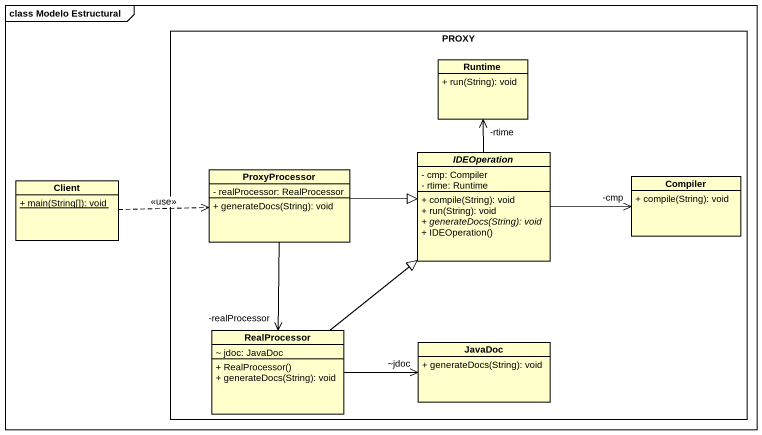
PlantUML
@startuml
mainframe class Modelo Estructural
hide circle
hide empty members
skinparam classAttributeIconSize 0
rectangle PROXY {
  class Runtime {
    + run(String): void
  }
  class ProxyProcessor {
    - realProcessor: RealProcessor
    + generateDocs(String): void
  }
  abstract class IDEOperation {
    - cmp: Compiler
    - rtime: Runtime
    + compile(String): void
    + run(String): void
    {abstract} + generateDocs(String): void
    + IDEOperation()
  }
  class Compiler {
    + compile(String): void
  }
  class RealProcessor {
    ~ jdoc: JavaDoc
    + RealProcessor()
    + generateDocs(String): void
  }
  class JavaDoc {
    + generateDocs(String): void
  }
}
class Client {
  {static} + main(String[]): void
}
Client .right.> ProxyProcessor : <<use>>
ProxyProcessor -right-|> IDEOperation
ProxyProcessor --> "-realProcessor" RealProcessor
IDEOperation -up-> "-rtime" Runtime
IDEOperation -right-> "-cmp" Compiler
RealProcessor -up-|> IDEOperation
RealProcessor -right-> "~jdoc" JavaDoc
@enduml
